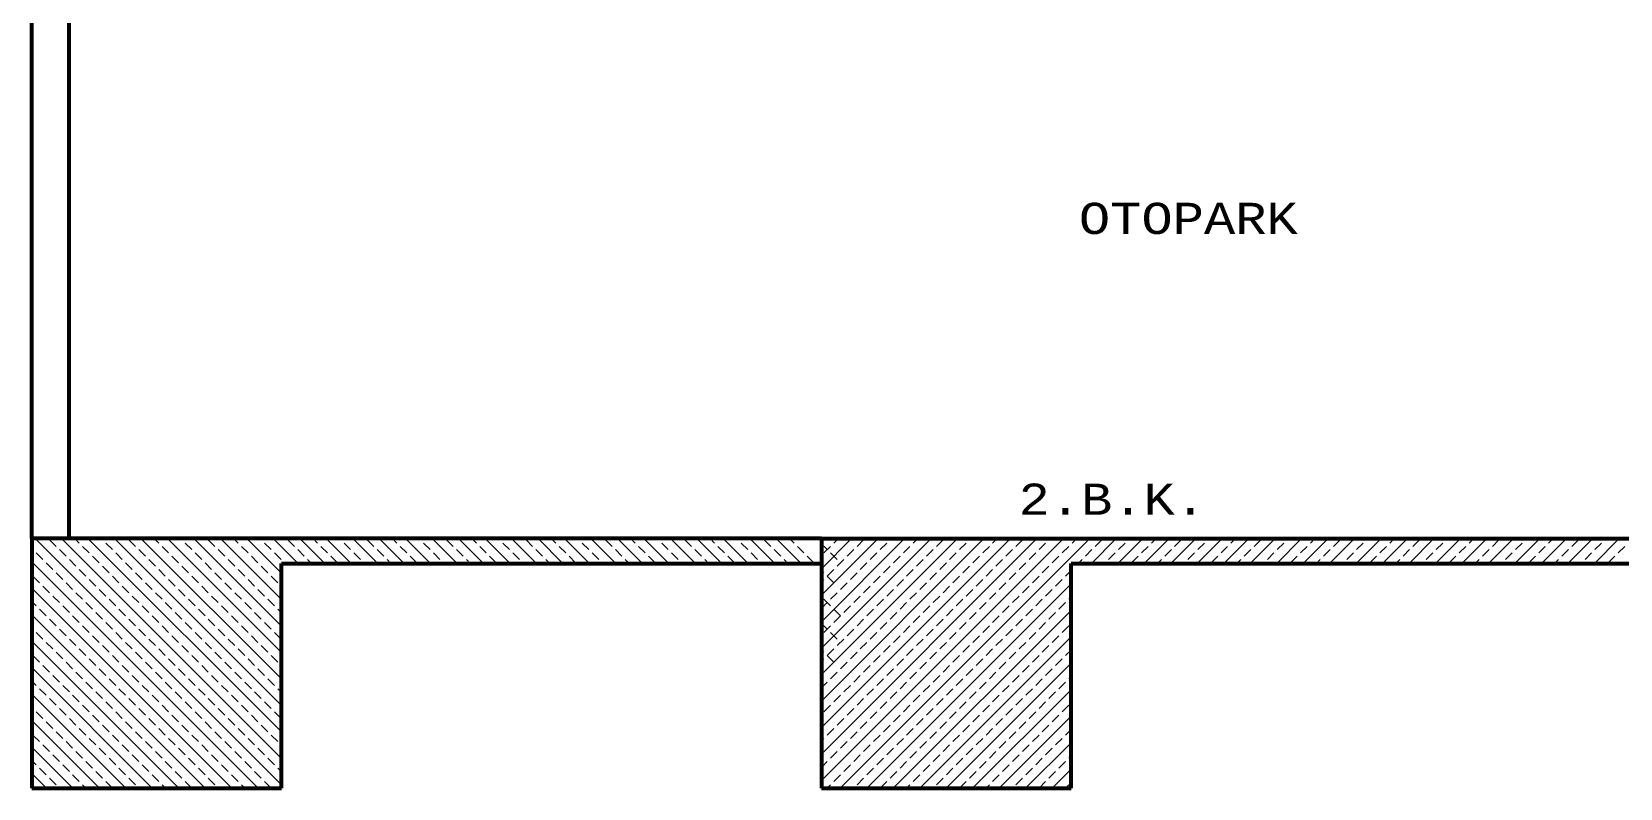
# Model space of a CAD drawing. Header units: millimetres. Extents: x 35860 to 71103, y -11298 to -8385.
# Drawn here: x 56022 to 56658, y -11098 to -10795 of the extents above; entities that cross this region are included whole.
import ezdxf
from ezdxf.enums import TextEntityAlignment as Align

# ---------------------------------------------------------------- set-up
doc = ezdxf.new("R2010")
doc.units = ezdxf.units.MM
doc.header["$MEASUREMENT"] = 0
doc.layers.get('0').update_dxf_attribs({"lineweight": 15})
doc.layers.add('03_Yazı', color=1, linetype='Continuous', lineweight=30)
doc.layers.add('07', color=3, linetype='Continuous', lineweight=70)
doc.styles.add('C', font='')
doc.styles.get('C').set_extended_font_data('Courier New Tur')

msp = doc.modelspace()

# ---------------------------------------------------------------- linework, layer by layer
for p, q in [((56022.43, -11002.88), (56021.96, -11002.41)), ((56121.96, -11097.11), (56023.27, -10998.42)), ((56031.71, -11001.56), (56029.06, -10998.91)), ((56035.69, -11005.54), (56033.04, -11002.88)), ((56121.96, -11086.5), (56033.88, -10998.42)), ((56040.99, -11000.23), (56039.18, -10998.42)), ((56044.97, -11004.21), (56042.32, -11001.56)), ((56121.96, -11075.9), (56044.48, -10998.42)), ((56050.27, -10998.91), (56049.79, -10998.42)), ((56054.25, -11002.88), (56051.6, -11000.23)), ((56121.96, -11065.29), (56055.09, -10998.42)), ((56063.53, -11001.56), (56060.88, -10998.91)), ((56067.51, -11005.54), (56064.86, -11002.88)), ((56121.96, -11054.68), (56065.7, -10998.42)), ((56072.81, -11000.23), (56071, -10998.42)), ((56076.79, -11004.21), (56074.14, -11001.56)), ((56121.96, -11044.08), (56076.3, -10998.42)), ((56082.09, -10998.91), (56081.61, -10998.42)), ((56086.07, -11002.88), (56083.42, -11000.23)), ((56121.96, -11033.47), (56086.91, -10998.42)), ((56095.35, -11001.56), (56092.7, -10998.91)), ((56099.33, -11005.54), (56096.68, -11002.88)), ((56121.96, -11022.86), (56097.52, -10998.42)), ((56104.63, -11000.23), (56102.82, -10998.42)), ((56108.61, -11004.21), (56105.96, -11001.56)), ((56121.96, -11012.26), (56108.12, -10998.42)), ((56113.91, -10998.91), (56113.43, -10998.42)), ((56117.89, -11002.88), (56115.24, -11000.23)), ((56128.73, -11008.42), (56118.73, -10998.42)), ((56127.17, -11001.56), (56124.52, -10998.91)), ((56131.15, -11005.54), (56128.5, -11002.88)), ((56139.34, -11008.42), (56129.34, -10998.42)), ((56136.45, -11000.23), (56134.64, -10998.42)), ((56140.43, -11004.21), (56137.78, -11001.56)), ((56149.94, -11008.42), (56139.94, -10998.42)), ((56145.73, -10998.91), (56145.25, -10998.42)), ((56149.71, -11002.88), (56147.06, -11000.23)), ((56160.55, -11008.42), (56150.55, -10998.42)), ((56158.99, -11001.56), (56156.34, -10998.91)), ((56162.97, -11005.54), (56160.32, -11002.88)), ((56171.16, -11008.42), (56161.16, -10998.42)), ((56168.27, -11000.23), (56166.46, -10998.42)), ((56172.25, -11004.21), (56169.6, -11001.56)), ((56181.76, -11008.42), (56171.76, -10998.42)), ((56177.55, -10998.91), (56177.07, -10998.42)), ((56181.53, -11002.88), (56178.88, -11000.23)), ((56192.37, -11008.42), (56182.37, -10998.42)), ((56190.81, -11001.56), (56188.16, -10998.91)), ((56194.79, -11005.54), (56192.14, -11002.88)), ((56202.98, -11008.42), (56192.98, -10998.42)), ((56200.09, -11000.23), (56198.28, -10998.42)), ((56204.07, -11004.21), (56201.42, -11001.56)), ((56213.58, -11008.42), (56203.58, -10998.42)), ((56209.37, -10998.91), (56208.89, -10998.42)), ((56213.35, -11002.88), (56210.7, -11000.23)), ((56224.19, -11008.42), (56214.19, -10998.42)), ((56222.63, -11001.56), (56219.98, -10998.91)), ((56226.61, -11005.54), (56223.96, -11002.88)), ((56234.8, -11008.42), (56224.8, -10998.42)), ((56231.91, -11000.23), (56230.1, -10998.42)), ((56235.89, -11004.21), (56233.24, -11001.56)), ((56245.4, -11008.42), (56235.4, -10998.42)), ((56241.19, -10998.91), (56240.71, -10998.42)), ((56245.17, -11002.88), (56242.52, -11000.23)), ((56256.01, -11008.42), (56246.01, -10998.42)), ((56254.45, -11001.56), (56251.8, -10998.91)), ((56258.43, -11005.54), (56255.78, -11002.88)), ((56266.62, -11008.42), (56256.62, -10998.42)), ((56263.73, -11000.23), (56261.92, -10998.42)), ((56267.71, -11004.21), (56265.06, -11001.56)), ((56277.22, -11008.42), (56267.22, -10998.42)), ((56273.01, -10998.91), (56272.53, -10998.42)), ((56276.99, -11002.88), (56274.34, -11000.23)), ((56287.83, -11008.42), (56277.83, -10998.42)), ((56286.27, -11001.56), (56283.62, -10998.91)), ((56290.25, -11005.54), (56287.6, -11002.88)), ((56298.44, -11008.42), (56288.44, -10998.42)), ((56295.55, -11000.23), (56293.74, -10998.42)), ((56299.53, -11004.21), (56296.88, -11001.56)), ((56309.04, -11008.42), (56299.04, -10998.42)), ((56304.83, -10998.91), (56304.35, -10998.42)), ((56308.81, -11002.88), (56306.16, -11000.23)), ((56319.65, -11008.42), (56309.65, -10998.42)), ((56318.09, -11001.56), (56315.44, -10998.91)), ((56322.07, -11005.54), (56319.42, -11002.88)), ((56330.26, -11008.42), (56320.26, -10998.42)), ((56327.37, -11000.23), (56325.56, -10998.42)), ((56331.35, -11004.21), (56328.7, -11001.56)), ((56336.65, -10998.91), (56336.17, -10998.42)), ((56340.63, -11002.88), (56337.98, -11000.23)), ((56338.34, -10999.91), (56339.82, -10998.42)), ((56338.34, -11010.51), (56350.43, -10998.42)), ((56338.34, -11021.12), (56361.03, -10998.42)), ((56338.34, -11031.73), (56371.64, -10998.42)), ((56338.34, -11042.33), (56382.25, -10998.42)), ((56338.34, -11052.94), (56392.85, -10998.42)), ((56338.34, -11063.55), (56403.46, -10998.42)), ((56338.34, -11074.15), (56414.07, -10998.42)), ((56338.34, -11084.76), (56424.67, -10998.42)), ((56338.34, -11095.37), (56435.28, -10998.42)), ((56339.34, -11004.21), (56341.99, -11001.56)), ((56343.31, -11000.23), (56345.12, -10998.42)), ((56345.89, -11098.42), (56445.89, -10998.42)), ((56348.62, -11005.54), (56351.27, -11002.88)), ((56352.6, -11001.56), (56355.25, -10998.91)), ((56361.88, -11002.88), (56364.53, -11000.23)), ((56365.85, -10998.91), (56366.34, -10998.42)), ((56371.16, -11004.21), (56373.81, -11001.56)), ((56375.13, -11000.23), (56376.94, -10998.42)), ((56380.44, -11005.54), (56383.09, -11002.88)), ((56384.41, -11001.56), (56387.07, -10998.91)), ((56393.7, -11002.88), (56396.35, -11000.23)), ((56397.67, -10998.91), (56398.16, -10998.42)), ((56402.98, -11004.21), (56405.63, -11001.56)), ((56406.95, -11000.23), (56408.76, -10998.42)), ((56412.26, -11005.54), (56414.91, -11002.88)), ((56416.23, -11001.56), (56418.89, -10998.91)), ((56425.52, -11002.88), (56428.17, -11000.23)), ((56429.49, -10998.91), (56429.98, -10998.42)), ((56434.8, -11004.21), (56437.45, -11001.56)), ((56438.77, -11000.23), (56440.58, -10998.42)), ((56444.08, -11005.54), (56446.73, -11002.88)), ((56446.49, -11008.42), (56456.49, -10998.42)), ((56448.05, -11001.56), (56450.71, -10998.91)), ((56457.1, -11008.42), (56467.1, -10998.42)), ((56457.34, -11002.88), (56459.99, -11000.23)), ((56461.31, -10998.91), (56461.8, -10998.42)), ((56466.62, -11004.21), (56469.27, -11001.56)), ((56467.71, -11008.42), (56477.71, -10998.42)), ((56470.59, -11000.23), (56472.4, -10998.42)), ((56475.9, -11005.54), (56478.55, -11002.88)), ((56478.31, -11008.42), (56488.31, -10998.42)), ((56479.87, -11001.56), (56482.53, -10998.91)), ((56488.92, -11008.42), (56498.92, -10998.42)), ((56489.16, -11002.88), (56491.81, -11000.23)), ((56493.13, -10998.91), (56493.62, -10998.42)), ((56498.44, -11004.21), (56501.09, -11001.56)), ((56499.53, -11008.42), (56509.53, -10998.42)), ((56502.41, -11000.23), (56504.22, -10998.42)), ((56507.72, -11005.54), (56510.37, -11002.88)), ((56510.13, -11008.42), (56520.13, -10998.42)), ((56511.69, -11001.56), (56514.35, -10998.91)), ((56520.74, -11008.42), (56530.74, -10998.42)), ((56520.97, -11002.88), (56523.63, -11000.23)), ((56524.95, -10998.91), (56525.44, -10998.42)), ((56530.26, -11004.21), (56532.91, -11001.56)), ((56531.35, -11008.42), (56541.35, -10998.42)), ((56534.23, -11000.23), (56536.04, -10998.42)), ((56539.54, -11005.54), (56542.19, -11002.88)), ((56541.95, -11008.42), (56551.95, -10998.42)), ((56543.51, -11001.56), (56546.17, -10998.91)), ((56552.56, -11008.42), (56562.56, -10998.42)), ((56552.79, -11002.88), (56555.45, -11000.23)), ((56556.77, -10998.91), (56557.26, -10998.42)), ((56562.08, -11004.21), (56564.73, -11001.56)), ((56563.17, -11008.42), (56573.17, -10998.42)), ((56566.05, -11000.23), (56567.86, -10998.42)), ((56571.36, -11005.54), (56574.01, -11002.88)), ((56573.77, -11008.42), (56583.77, -10998.42)), ((56575.33, -11001.56), (56577.99, -10998.91)), ((56584.38, -11008.42), (56594.38, -10998.42)), ((56584.61, -11002.88), (56587.27, -11000.23)), ((56588.59, -10998.91), (56589.08, -10998.42)), ((56593.9, -11004.21), (56596.55, -11001.56)), ((56594.99, -11008.42), (56604.99, -10998.42)), ((56597.87, -11000.23), (56599.68, -10998.42)), ((56603.18, -11005.54), (56605.83, -11002.88)), ((56605.59, -11008.42), (56615.59, -10998.42)), ((56607.15, -11001.56), (56609.81, -10998.91)), ((56616.2, -11008.42), (56626.2, -10998.42)), ((56616.43, -11002.88), (56619.09, -11000.23)), ((56620.41, -10998.91), (56620.9, -10998.42)), ((56625.72, -11004.21), (56628.37, -11001.56)), ((56626.81, -11008.42), (56636.81, -10998.42)), ((56629.69, -11000.23), (56631.5, -10998.42)), ((56635, -11005.54), (56637.65, -11002.88)), ((56637.41, -11008.42), (56647.41, -10998.42)), ((56638.97, -11001.56), (56641.63, -10998.91)), ((56648.02, -11008.42), (56658.02, -10998.42)), ((56648.25, -11002.88), (56650.91, -11000.23)), ((56652.23, -10998.91), (56652.72, -10998.42)), ((56657.53, -11004.21), (56660.19, -11001.56)), ((56112.67, -11098.42), (56021.96, -11007.72)), ((56026.41, -11006.86), (56023.76, -11004.21)), ((56030.39, -11010.84), (56027.73, -11008.19)), ((56039.67, -11009.51), (56037.01, -11006.86)), ((56048.95, -11008.19), (56046.3, -11005.54)), ((56052.92, -11012.17), (56050.27, -11009.51)), ((56058.23, -11006.86), (56055.58, -11004.21)), ((56062.21, -11010.84), (56059.55, -11008.19)), ((56071.49, -11009.51), (56068.83, -11006.86)), ((56080.77, -11008.19), (56078.12, -11005.54)), ((56084.74, -11012.17), (56082.09, -11009.51)), ((56090.05, -11006.86), (56087.4, -11004.21)), ((56094.02, -11010.84), (56091.37, -11008.19)), ((56103.31, -11009.51), (56100.65, -11006.86)), ((56112.59, -11008.19), (56109.93, -11005.54)), ((56116.56, -11012.17), (56113.91, -11009.51)), ((56121.87, -11006.86), (56119.22, -11004.21)), ((56123.43, -11008.42), (56123.19, -11008.19)), ((56134.03, -11008.42), (56132.47, -11006.86)), ((56144.41, -11008.19), (56141.75, -11005.54)), ((56153.69, -11006.86), (56151.04, -11004.21)), ((56155.25, -11008.42), (56155.01, -11008.19)), ((56165.85, -11008.42), (56164.29, -11006.86)), ((56176.23, -11008.19), (56173.57, -11005.54)), ((56185.51, -11006.86), (56182.86, -11004.21)), ((56187.07, -11008.42), (56186.83, -11008.19)), ((56197.67, -11008.42), (56196.11, -11006.86)), ((56208.05, -11008.19), (56205.39, -11005.54)), ((56217.33, -11006.86), (56214.68, -11004.21)), ((56218.89, -11008.42), (56218.65, -11008.19)), ((56229.49, -11008.42), (56227.93, -11006.86)), ((56239.87, -11008.19), (56237.21, -11005.54)), ((56249.15, -11006.86), (56246.49, -11004.21)), ((56250.71, -11008.42), (56250.47, -11008.19)), ((56261.31, -11008.42), (56259.75, -11006.86)), ((56271.69, -11008.19), (56269.03, -11005.54)), ((56280.97, -11006.86), (56278.31, -11004.21)), ((56282.53, -11008.42), (56282.29, -11008.19)), ((56293.13, -11008.42), (56291.57, -11006.86)), ((56303.51, -11008.19), (56300.85, -11005.54)), ((56312.79, -11006.86), (56310.13, -11004.21)), ((56314.35, -11008.42), (56314.11, -11008.19)), ((56324.95, -11008.42), (56323.39, -11006.86)), ((56335.33, -11008.19), (56332.67, -11005.54)), ((56344.61, -11006.86), (56341.95, -11004.21)), ((56344.64, -11009.51), (56347.29, -11006.86)), ((56353.92, -11010.84), (56356.57, -11008.19)), ((56357.9, -11006.86), (56360.55, -11004.21)), ((56363.2, -11012.17), (56365.85, -11009.51)), ((56367.18, -11008.19), (56369.83, -11005.54)), ((56376.46, -11009.51), (56379.11, -11006.86)), ((56385.74, -11010.84), (56388.39, -11008.19)), ((56389.72, -11006.86), (56392.37, -11004.21)), ((56395.02, -11012.17), (56397.67, -11009.51)), ((56399, -11008.19), (56401.65, -11005.54)), ((56408.28, -11009.51), (56410.93, -11006.86)), ((56417.56, -11010.84), (56420.21, -11008.19)), ((56421.54, -11006.86), (56424.19, -11004.21)), ((56426.84, -11012.17), (56429.49, -11009.51)), ((56430.82, -11008.19), (56433.47, -11005.54)), ((56441.19, -11008.42), (56442.75, -11006.86)), ((56451.8, -11008.42), (56452.03, -11008.19)), ((56453.36, -11006.86), (56456.01, -11004.21)), ((56462.64, -11008.19), (56465.29, -11005.54)), ((56473.01, -11008.42), (56474.57, -11006.86)), ((56483.62, -11008.42), (56483.85, -11008.19)), ((56485.18, -11006.86), (56487.83, -11004.21)), ((56494.46, -11008.19), (56497.11, -11005.54)), ((56504.83, -11008.42), (56506.39, -11006.86)), ((56515.44, -11008.42), (56515.67, -11008.19)), ((56517, -11006.86), (56519.65, -11004.21)), ((56526.28, -11008.19), (56528.93, -11005.54)), ((56536.65, -11008.42), (56538.21, -11006.86)), ((56547.26, -11008.42), (56547.49, -11008.19)), ((56548.82, -11006.86), (56551.47, -11004.21)), ((56558.1, -11008.19), (56560.75, -11005.54)), ((56568.47, -11008.42), (56570.03, -11006.86)), ((56579.08, -11008.42), (56579.31, -11008.19)), ((56580.64, -11006.86), (56583.29, -11004.21)), ((56589.92, -11008.19), (56592.57, -11005.54)), ((56600.29, -11008.42), (56601.85, -11006.86)), ((56610.9, -11008.42), (56611.13, -11008.19)), ((56612.46, -11006.86), (56615.11, -11004.21)), ((56621.74, -11008.19), (56624.39, -11005.54)), ((56632.11, -11008.42), (56633.67, -11006.86)), ((56642.72, -11008.42), (56642.95, -11008.19)), ((56644.28, -11006.86), (56646.93, -11004.21)), ((56653.56, -11008.19), (56656.21, -11005.54)), ((56025.08, -11016.14), (56022.43, -11013.49)), ((56034.36, -11014.82), (56031.71, -11012.17)), ((56038.34, -11018.79), (56035.69, -11016.14)), ((56043.64, -11013.49), (56040.99, -11010.84)), ((56047.62, -11017.47), (56044.97, -11014.82)), ((56056.9, -11016.14), (56054.25, -11013.49)), ((56066.18, -11014.82), (56063.53, -11012.17)), ((56070.16, -11018.79), (56067.51, -11016.14)), ((56075.46, -11013.49), (56072.81, -11010.84)), ((56079.44, -11017.47), (56076.79, -11014.82)), ((56088.72, -11016.14), (56086.07, -11013.49)), ((56098, -11014.82), (56095.35, -11012.17)), ((56101.98, -11018.79), (56099.33, -11016.14)), ((56107.28, -11013.49), (56104.63, -11010.84)), ((56111.26, -11017.47), (56108.61, -11014.82)), ((56120.54, -11016.14), (56117.89, -11013.49)), ((56339.3, -11012.17), (56338.34, -11011.2)), ((56338.34, -11015.82), (56339.34, -11014.82)), ((56343.28, -11016.14), (56340.63, -11013.49)), ((56340.66, -11013.49), (56343.31, -11010.84)), ((56345.97, -11018.79), (56348.62, -11016.14)), ((56349.94, -11014.82), (56352.6, -11012.17)), ((56356.49, -11098.42), (56438.34, -11016.58)), ((56359.22, -11016.14), (56361.88, -11013.49)), ((56368.51, -11017.47), (56371.16, -11014.82)), ((56372.48, -11013.49), (56375.13, -11010.84)), ((56377.79, -11018.79), (56380.44, -11016.14)), ((56381.76, -11014.82), (56384.41, -11012.17)), ((56391.04, -11016.14), (56393.7, -11013.49)), ((56400.32, -11017.47), (56402.98, -11014.82)), ((56404.3, -11013.49), (56406.95, -11010.84)), ((56409.61, -11018.79), (56412.26, -11016.14)), ((56413.58, -11014.82), (56416.23, -11012.17)), ((56422.86, -11016.14), (56425.52, -11013.49)), ((56432.14, -11017.47), (56434.8, -11014.82)), ((56436.12, -11013.49), (56438.34, -11011.28)), ((56102.06, -11098.42), (56021.96, -11018.32)), ((56029.06, -11020.12), (56026.41, -11017.47)), ((56033.04, -11024.1), (56030.39, -11021.45)), ((56042.32, -11022.77), (56039.67, -11020.12)), ((56051.6, -11021.45), (56048.95, -11018.79)), ((56055.58, -11025.42), (56052.92, -11022.77)), ((56060.88, -11020.12), (56058.23, -11017.47)), ((56064.86, -11024.1), (56062.21, -11021.45)), ((56074.14, -11022.77), (56071.49, -11020.12)), ((56083.42, -11021.45), (56080.77, -11018.79)), ((56087.4, -11025.42), (56084.74, -11022.77)), ((56092.7, -11020.12), (56090.05, -11017.47)), ((56096.68, -11024.1), (56094.02, -11021.45)), ((56105.96, -11022.77), (56103.31, -11020.12)), ((56115.24, -11021.45), (56112.59, -11018.79)), ((56119.22, -11025.42), (56116.56, -11022.77)), ((56121.96, -11017.56), (56121.87, -11017.47)), ((56341.95, -11025.42), (56339.3, -11022.77)), ((56341.99, -11022.77), (56344.64, -11020.12)), ((56351.27, -11024.1), (56353.92, -11021.45)), ((56355.25, -11020.12), (56357.9, -11017.47)), ((56360.55, -11025.42), (56363.2, -11022.77)), ((56364.53, -11021.45), (56367.18, -11018.79)), ((56373.81, -11022.77), (56376.46, -11020.12)), ((56383.09, -11024.1), (56385.74, -11021.45)), ((56387.07, -11020.12), (56389.72, -11017.47)), ((56392.37, -11025.42), (56395.02, -11022.77)), ((56396.35, -11021.45), (56399, -11018.79)), ((56405.63, -11022.77), (56408.28, -11020.12)), ((56414.91, -11024.1), (56417.56, -11021.45)), ((56418.89, -11020.12), (56421.54, -11017.47)), ((56424.19, -11025.42), (56426.84, -11022.77)), ((56428.17, -11021.45), (56430.82, -11018.79)), ((56437.45, -11022.77), (56438.34, -11021.88)), ((56023.76, -11025.42), (56021.96, -11023.63)), ((56091.45, -11098.42), (56021.96, -11028.93)), ((56027.73, -11029.4), (56025.08, -11026.75)), ((56037.01, -11028.08), (56034.36, -11025.42)), ((56046.3, -11026.75), (56043.64, -11024.1)), ((56050.27, -11030.73), (56047.62, -11028.08)), ((56059.55, -11029.4), (56056.9, -11026.75)), ((56068.83, -11028.08), (56066.18, -11025.42)), ((56078.12, -11026.75), (56075.46, -11024.1)), ((56082.09, -11030.73), (56079.44, -11028.08)), ((56091.37, -11029.4), (56088.72, -11026.75)), ((56100.65, -11028.08), (56098, -11025.42)), ((56109.93, -11026.75), (56107.28, -11024.1)), ((56113.91, -11030.73), (56111.26, -11028.08)), ((56121.96, -11028.17), (56120.54, -11026.75)), ((56338.34, -11026.42), (56340.66, -11024.1)), ((56345.93, -11029.4), (56343.28, -11026.75)), ((56347.29, -11028.08), (56349.94, -11025.42)), ((56356.57, -11029.4), (56359.22, -11026.75)), ((56365.85, -11030.73), (56368.51, -11028.08)), ((56367.1, -11098.42), (56438.34, -11027.19)), ((56369.83, -11026.75), (56372.48, -11024.1)), ((56379.11, -11028.08), (56381.76, -11025.42)), ((56388.39, -11029.4), (56391.04, -11026.75)), ((56397.67, -11030.73), (56400.32, -11028.08)), ((56401.65, -11026.75), (56404.3, -11024.1)), ((56410.93, -11028.08), (56413.58, -11025.42)), ((56420.21, -11029.4), (56422.86, -11026.75)), ((56429.49, -11030.73), (56432.14, -11028.08)), ((56433.47, -11026.75), (56436.12, -11024.1)), ((56022.43, -11034.7), (56021.96, -11034.23)), ((56031.71, -11033.38), (56029.06, -11030.73)), ((56035.69, -11037.36), (56033.04, -11034.7)), ((56040.99, -11032.05), (56038.34, -11029.4)), ((56044.97, -11036.03), (56042.32, -11033.38)), ((56054.25, -11034.7), (56051.6, -11032.05)), ((56063.53, -11033.38), (56060.88, -11030.73)), ((56067.51, -11037.36), (56064.86, -11034.7)), ((56072.81, -11032.05), (56070.16, -11029.4)), ((56076.79, -11036.03), (56074.14, -11033.38)), ((56086.07, -11034.7), (56083.42, -11032.05)), ((56095.35, -11033.38), (56092.7, -11030.73)), ((56099.33, -11037.36), (56096.68, -11034.7)), ((56104.63, -11032.05), (56101.98, -11029.4)), ((56108.61, -11036.03), (56105.96, -11033.38)), ((56117.89, -11034.7), (56115.24, -11032.05)), ((56340.63, -11034.7), (56338.34, -11032.41)), ((56339.34, -11036.03), (56341.99, -11033.38)), ((56343.31, -11032.05), (56345.97, -11029.4)), ((56348.62, -11037.36), (56351.27, -11034.7)), ((56352.6, -11033.38), (56355.25, -11030.73)), ((56361.88, -11034.7), (56364.53, -11032.05)), ((56371.16, -11036.03), (56373.81, -11033.38)), ((56375.13, -11032.05), (56377.79, -11029.4)), ((56380.44, -11037.36), (56383.09, -11034.7)), ((56384.41, -11033.38), (56387.07, -11030.73)), ((56393.7, -11034.7), (56396.35, -11032.05)), ((56402.98, -11036.03), (56405.63, -11033.38)), ((56406.95, -11032.05), (56409.61, -11029.4)), ((56412.26, -11037.36), (56414.91, -11034.7)), ((56416.23, -11033.38), (56418.89, -11030.73)), ((56425.52, -11034.7), (56428.17, -11032.05)), ((56434.8, -11036.03), (56437.45, -11033.38)), ((56080.85, -11098.42), (56021.96, -11039.54)), ((56026.41, -11038.68), (56023.76, -11036.03)), ((56030.39, -11042.66), (56027.73, -11040.01)), ((56039.67, -11041.33), (56037.01, -11038.68)), ((56048.95, -11040.01), (56046.3, -11037.36)), ((56052.92, -11043.98), (56050.27, -11041.33)), ((56058.23, -11038.68), (56055.58, -11036.03)), ((56062.21, -11042.66), (56059.55, -11040.01)), ((56071.49, -11041.33), (56068.83, -11038.68)), ((56080.77, -11040.01), (56078.12, -11037.36)), ((56084.74, -11043.98), (56082.09, -11041.33)), ((56090.05, -11038.68), (56087.4, -11036.03)), ((56094.02, -11042.66), (56091.37, -11040.01)), ((56103.31, -11041.33), (56100.65, -11038.68)), ((56112.59, -11040.01), (56109.93, -11037.36)), ((56116.56, -11043.98), (56113.91, -11041.33)), ((56121.87, -11038.68), (56119.22, -11036.03)), ((56344.61, -11038.68), (56341.95, -11036.03)), ((56344.64, -11041.33), (56347.29, -11038.68)), ((56353.92, -11042.66), (56356.57, -11040.01)), ((56357.9, -11038.68), (56360.55, -11036.03)), ((56363.2, -11043.98), (56365.85, -11041.33)), ((56367.18, -11040.01), (56369.83, -11037.36)), ((56376.46, -11041.33), (56379.11, -11038.68)), ((56377.71, -11098.42), (56438.34, -11037.79)), ((56385.74, -11042.66), (56388.39, -11040.01)), ((56389.72, -11038.68), (56392.37, -11036.03)), ((56395.02, -11043.98), (56397.67, -11041.33)), ((56399, -11040.01), (56401.65, -11037.36)), ((56408.28, -11041.33), (56410.93, -11038.68)), ((56417.56, -11042.66), (56420.21, -11040.01)), ((56421.54, -11038.68), (56424.19, -11036.03)), ((56426.84, -11043.98), (56429.49, -11041.33)), ((56430.82, -11040.01), (56433.47, -11037.36)), ((56025.08, -11047.96), (56022.43, -11045.31)), ((56034.36, -11046.64), (56031.71, -11043.98)), ((56038.34, -11050.61), (56035.69, -11047.96)), ((56043.64, -11045.31), (56040.99, -11042.66)), ((56047.62, -11049.29), (56044.97, -11046.64)), ((56056.9, -11047.96), (56054.25, -11045.31)), ((56066.18, -11046.64), (56063.53, -11043.98)), ((56070.16, -11050.61), (56067.51, -11047.96)), ((56075.46, -11045.31), (56072.81, -11042.66)), ((56079.44, -11049.29), (56076.79, -11046.64)), ((56088.72, -11047.96), (56086.07, -11045.31)), ((56098, -11046.64), (56095.35, -11043.98)), ((56101.98, -11050.61), (56099.33, -11047.96)), ((56107.28, -11045.31), (56104.63, -11042.66)), ((56111.26, -11049.29), (56108.61, -11046.64)), ((56120.54, -11047.96), (56117.89, -11045.31)), ((56339.3, -11043.98), (56338.34, -11043.02)), ((56338.34, -11047.64), (56339.34, -11046.64)), ((56343.28, -11047.96), (56340.63, -11045.31)), ((56340.66, -11045.31), (56343.31, -11042.66)), ((56345.97, -11050.61), (56348.62, -11047.96)), ((56349.94, -11046.64), (56352.6, -11043.98)), ((56359.22, -11047.96), (56361.88, -11045.31)), ((56368.51, -11049.29), (56371.16, -11046.64)), ((56372.48, -11045.31), (56375.13, -11042.66)), ((56377.79, -11050.61), (56380.44, -11047.96)), ((56381.76, -11046.64), (56384.41, -11043.98)), ((56388.31, -11098.42), (56438.34, -11048.4)), ((56391.04, -11047.96), (56393.7, -11045.31)), ((56400.32, -11049.29), (56402.98, -11046.64)), ((56404.3, -11045.31), (56406.95, -11042.66)), ((56409.61, -11050.61), (56412.26, -11047.96)), ((56413.58, -11046.64), (56416.23, -11043.98)), ((56422.86, -11047.96), (56425.52, -11045.31)), ((56432.14, -11049.29), (56434.8, -11046.64)), ((56436.12, -11045.31), (56438.34, -11043.09)), ((56070.24, -11098.42), (56021.96, -11050.14)), ((56029.06, -11051.94), (56026.41, -11049.29)), ((56033.04, -11055.92), (56030.39, -11053.27)), ((56042.32, -11054.59), (56039.67, -11051.94)), ((56051.6, -11053.27), (56048.95, -11050.61)), ((56055.58, -11057.24), (56052.92, -11054.59)), ((56060.88, -11051.94), (56058.23, -11049.29)), ((56064.86, -11055.92), (56062.21, -11053.27)), ((56074.14, -11054.59), (56071.49, -11051.94)), ((56083.42, -11053.27), (56080.77, -11050.61)), ((56087.4, -11057.24), (56084.74, -11054.59)), ((56092.7, -11051.94), (56090.05, -11049.29)), ((56096.68, -11055.92), (56094.02, -11053.27)), ((56105.96, -11054.59), (56103.31, -11051.94)), ((56115.24, -11053.27), (56112.59, -11050.61)), ((56119.22, -11057.24), (56116.56, -11054.59)), ((56121.96, -11049.38), (56121.87, -11049.29)), ((56341.99, -11054.59), (56344.64, -11051.94)), ((56351.27, -11055.92), (56353.92, -11053.27)), ((56355.25, -11051.94), (56357.9, -11049.29)), ((56360.55, -11057.24), (56363.2, -11054.59)), ((56364.53, -11053.27), (56367.18, -11050.61)), ((56373.81, -11054.59), (56376.46, -11051.94)), ((56383.09, -11055.92), (56385.74, -11053.27)), ((56387.07, -11051.94), (56389.72, -11049.29)), ((56392.37, -11057.24), (56395.02, -11054.59)), ((56396.35, -11053.27), (56399, -11050.61)), ((56405.63, -11054.59), (56408.28, -11051.94)), ((56414.91, -11055.92), (56417.56, -11053.27)), ((56418.89, -11051.94), (56421.54, -11049.29)), ((56424.19, -11057.24), (56426.84, -11054.59)), ((56428.17, -11053.27), (56430.82, -11050.61)), ((56437.45, -11054.59), (56438.34, -11053.7)), ((56023.76, -11057.24), (56021.96, -11055.45)), ((56059.63, -11098.42), (56021.96, -11060.75)), ((56027.73, -11061.22), (56025.08, -11058.57)), ((56037.01, -11059.89), (56034.36, -11057.24)), ((56046.3, -11058.57), (56043.64, -11055.92)), ((56050.27, -11062.55), (56047.62, -11059.89)), ((56059.55, -11061.22), (56056.9, -11058.57)), ((56068.83, -11059.89), (56066.18, -11057.24)), ((56078.12, -11058.57), (56075.46, -11055.92)), ((56082.09, -11062.55), (56079.44, -11059.89)), ((56091.37, -11061.22), (56088.72, -11058.57)), ((56100.65, -11059.89), (56098, -11057.24)), ((56109.93, -11058.57), (56107.28, -11055.92)), ((56113.91, -11062.55), (56111.26, -11059.89)), ((56121.96, -11059.99), (56120.54, -11058.57)), ((56338.34, -11058.24), (56340.66, -11055.92)), ((56347.29, -11059.89), (56349.94, -11057.24)), ((56356.57, -11061.22), (56359.22, -11058.57)), ((56365.85, -11062.55), (56368.51, -11059.89)), ((56369.83, -11058.57), (56372.48, -11055.92)), ((56379.11, -11059.89), (56381.76, -11057.24)), ((56388.39, -11061.22), (56391.04, -11058.57)), ((56397.67, -11062.55), (56400.32, -11059.89)), ((56398.92, -11098.42), (56438.34, -11059)), ((56401.65, -11058.57), (56404.3, -11055.92)), ((56410.93, -11059.89), (56413.58, -11057.24)), ((56420.21, -11061.22), (56422.86, -11058.57)), ((56429.49, -11062.55), (56432.14, -11059.89)), ((56433.47, -11058.57), (56436.12, -11055.92)), ((56022.43, -11066.52), (56021.96, -11066.05)), ((56031.71, -11065.2), (56029.06, -11062.55)), ((56035.69, -11069.18), (56033.04, -11066.52)), ((56040.99, -11063.87), (56038.34, -11061.22)), ((56044.97, -11067.85), (56042.32, -11065.2)), ((56054.25, -11066.52), (56051.6, -11063.87)), ((56063.53, -11065.2), (56060.88, -11062.55)), ((56067.51, -11069.18), (56064.86, -11066.52)), ((56072.81, -11063.87), (56070.16, -11061.22)), ((56076.79, -11067.85), (56074.14, -11065.2)), ((56086.07, -11066.52), (56083.42, -11063.87)), ((56095.35, -11065.2), (56092.7, -11062.55)), ((56099.33, -11069.18), (56096.68, -11066.52)), ((56104.63, -11063.87), (56101.98, -11061.22)), ((56108.61, -11067.85), (56105.96, -11065.2)), ((56117.89, -11066.52), (56115.24, -11063.87)), ((56339.34, -11067.85), (56341.99, -11065.2)), ((56343.31, -11063.87), (56345.97, -11061.22)), ((56348.62, -11069.18), (56351.27, -11066.52)), ((56352.6, -11065.2), (56355.25, -11062.55)), ((56361.88, -11066.52), (56364.53, -11063.87)), ((56371.16, -11067.85), (56373.81, -11065.2)), ((56375.13, -11063.87), (56377.79, -11061.22)), ((56380.44, -11069.18), (56383.09, -11066.52)), ((56384.41, -11065.2), (56387.07, -11062.55)), ((56393.7, -11066.52), (56396.35, -11063.87)), ((56402.98, -11067.85), (56405.63, -11065.2)), ((56406.95, -11063.87), (56409.61, -11061.22)), ((56412.26, -11069.18), (56414.91, -11066.52)), ((56416.23, -11065.2), (56418.89, -11062.55)), ((56425.52, -11066.52), (56428.17, -11063.87)), ((56434.8, -11067.85), (56437.45, -11065.2)), ((56049.03, -11098.42), (56021.96, -11071.36)), ((56026.41, -11070.5), (56023.76, -11067.85)), ((56030.39, -11074.48), (56027.73, -11071.83)), ((56039.67, -11073.15), (56037.01, -11070.5)), ((56048.95, -11071.83), (56046.3, -11069.18)), ((56052.92, -11075.8), (56050.27, -11073.15)), ((56058.23, -11070.5), (56055.58, -11067.85)), ((56062.21, -11074.48), (56059.55, -11071.83)), ((56071.49, -11073.15), (56068.83, -11070.5)), ((56080.77, -11071.83), (56078.12, -11069.18)), ((56084.74, -11075.8), (56082.09, -11073.15)), ((56090.05, -11070.5), (56087.4, -11067.85)), ((56094.02, -11074.48), (56091.37, -11071.83)), ((56103.31, -11073.15), (56100.65, -11070.5)), ((56112.59, -11071.83), (56109.93, -11069.18)), ((56116.56, -11075.8), (56113.91, -11073.15)), ((56121.87, -11070.5), (56119.22, -11067.85)), ((56344.64, -11073.15), (56347.29, -11070.5)), ((56353.92, -11074.48), (56356.57, -11071.83)), ((56357.9, -11070.5), (56360.55, -11067.85)), ((56363.2, -11075.8), (56365.85, -11073.15)), ((56367.18, -11071.83), (56369.83, -11069.18)), ((56376.46, -11073.15), (56379.11, -11070.5)), ((56385.74, -11074.48), (56388.39, -11071.83)), ((56389.72, -11070.5), (56392.37, -11067.85)), ((56395.02, -11075.8), (56397.67, -11073.15)), ((56399, -11071.83), (56401.65, -11069.18)), ((56408.28, -11073.15), (56410.93, -11070.5)), ((56409.53, -11098.42), (56438.34, -11069.61)), ((56417.56, -11074.48), (56420.21, -11071.83)), ((56421.54, -11070.5), (56424.19, -11067.85)), ((56426.84, -11075.8), (56429.49, -11073.15)), ((56430.82, -11071.83), (56433.47, -11069.18)), ((56025.08, -11079.78), (56022.43, -11077.13)), ((56034.36, -11078.46), (56031.71, -11075.8)), ((56038.34, -11082.43), (56035.69, -11079.78)), ((56043.64, -11077.13), (56040.99, -11074.48)), ((56047.62, -11081.11), (56044.97, -11078.46)), ((56056.9, -11079.78), (56054.25, -11077.13)), ((56066.18, -11078.46), (56063.53, -11075.8)), ((56070.16, -11082.43), (56067.51, -11079.78)), ((56075.46, -11077.13), (56072.81, -11074.48)), ((56079.44, -11081.11), (56076.79, -11078.46)), ((56088.72, -11079.78), (56086.07, -11077.13)), ((56098, -11078.46), (56095.35, -11075.8)), ((56101.98, -11082.43), (56099.33, -11079.78)), ((56107.28, -11077.13), (56104.63, -11074.48)), ((56111.26, -11081.11), (56108.61, -11078.46)), ((56120.54, -11079.78), (56117.89, -11077.13)), ((56338.34, -11079.46), (56339.34, -11078.46)), ((56340.66, -11077.13), (56343.31, -11074.48)), ((56345.97, -11082.43), (56348.62, -11079.78)), ((56349.94, -11078.46), (56352.6, -11075.8)), ((56359.22, -11079.78), (56361.88, -11077.13)), ((56368.51, -11081.11), (56371.16, -11078.46)), ((56372.48, -11077.13), (56375.13, -11074.48)), ((56377.79, -11082.43), (56380.44, -11079.78)), ((56381.76, -11078.46), (56384.41, -11075.8)), ((56391.04, -11079.78), (56393.7, -11077.13)), ((56400.32, -11081.11), (56402.98, -11078.46)), ((56404.3, -11077.13), (56406.95, -11074.48)), ((56409.61, -11082.43), (56412.26, -11079.78)), ((56413.58, -11078.46), (56416.23, -11075.8)), ((56420.13, -11098.42), (56438.34, -11080.22)), ((56422.86, -11079.78), (56425.52, -11077.13)), ((56432.14, -11081.11), (56434.8, -11078.46)), ((56436.12, -11077.13), (56438.34, -11074.91)), ((56038.42, -11098.42), (56021.96, -11081.96)), ((56029.06, -11083.76), (56026.41, -11081.11)), ((56033.04, -11087.74), (56030.39, -11085.09)), ((56042.32, -11086.41), (56039.67, -11083.76)), ((56051.6, -11085.09), (56048.95, -11082.43)), ((56055.58, -11089.06), (56052.92, -11086.41)), ((56060.88, -11083.76), (56058.23, -11081.11)), ((56064.86, -11087.74), (56062.21, -11085.09)), ((56074.14, -11086.41), (56071.49, -11083.76)), ((56083.42, -11085.09), (56080.77, -11082.43)), ((56087.4, -11089.06), (56084.74, -11086.41)), ((56092.7, -11083.76), (56090.05, -11081.11)), ((56096.68, -11087.74), (56094.02, -11085.09)), ((56105.96, -11086.41), (56103.31, -11083.76)), ((56115.24, -11085.09), (56112.59, -11082.43)), ((56119.22, -11089.06), (56116.56, -11086.41)), ((56121.96, -11081.2), (56121.87, -11081.11)), ((56341.99, -11086.41), (56344.64, -11083.76)), ((56351.27, -11087.74), (56353.92, -11085.09)), ((56355.25, -11083.76), (56357.9, -11081.11)), ((56360.55, -11089.06), (56363.2, -11086.41)), ((56364.53, -11085.09), (56367.18, -11082.43)), ((56373.81, -11086.41), (56376.46, -11083.76)), ((56383.09, -11087.74), (56385.74, -11085.09)), ((56387.07, -11083.76), (56389.72, -11081.11)), ((56392.37, -11089.06), (56395.02, -11086.41)), ((56396.35, -11085.09), (56399, -11082.43)), ((56405.63, -11086.41), (56408.28, -11083.76)), ((56414.91, -11087.74), (56417.56, -11085.09)), ((56418.89, -11083.76), (56421.54, -11081.11)), ((56424.19, -11089.06), (56426.84, -11086.41)), ((56428.17, -11085.09), (56430.82, -11082.43)), ((56437.45, -11086.41), (56438.34, -11085.52)), ((56023.76, -11089.06), (56021.96, -11087.27)), ((56027.81, -11098.42), (56021.96, -11092.57)), ((56027.73, -11093.04), (56025.08, -11090.39)), ((56037.01, -11091.71), (56034.36, -11089.06)), ((56046.3, -11090.39), (56043.64, -11087.74)), ((56050.27, -11094.37), (56047.62, -11091.71)), ((56059.55, -11093.04), (56056.9, -11090.39)), ((56068.83, -11091.71), (56066.18, -11089.06)), ((56078.12, -11090.39), (56075.46, -11087.74)), ((56082.09, -11094.37), (56079.44, -11091.71)), ((56091.37, -11093.04), (56088.72, -11090.39)), ((56100.65, -11091.71), (56098, -11089.06)), ((56109.93, -11090.39), (56107.28, -11087.74)), ((56113.91, -11094.37), (56111.26, -11091.71)), ((56121.96, -11091.81), (56120.54, -11090.39)), ((56338.34, -11090.06), (56340.66, -11087.74)), ((56347.29, -11091.71), (56349.94, -11089.06)), ((56356.57, -11093.04), (56359.22, -11090.39)), ((56365.85, -11094.37), (56368.51, -11091.71)), ((56369.83, -11090.39), (56372.48, -11087.74)), ((56379.11, -11091.71), (56381.76, -11089.06)), ((56388.39, -11093.04), (56391.04, -11090.39)), ((56397.67, -11094.37), (56400.32, -11091.71)), ((56401.65, -11090.39), (56404.3, -11087.74)), ((56410.93, -11091.71), (56413.58, -11089.06)), ((56420.21, -11093.04), (56422.86, -11090.39)), ((56429.49, -11094.37), (56432.14, -11091.71)), ((56430.74, -11098.42), (56438.34, -11090.82)), ((56433.47, -11090.39), (56436.12, -11087.74)), ((56022.43, -11098.34), (56021.96, -11097.87)), ((56031.71, -11097.02), (56029.06, -11094.37)), ((56033.12, -11098.42), (56033.04, -11098.34)), ((56040.99, -11095.69), (56038.34, -11093.04)), ((56043.72, -11098.42), (56042.32, -11097.02)), ((56054.25, -11098.34), (56051.6, -11095.69)), ((56063.53, -11097.02), (56060.88, -11094.37)), ((56064.94, -11098.42), (56064.86, -11098.34)), ((56072.81, -11095.69), (56070.16, -11093.04)), ((56075.54, -11098.42), (56074.14, -11097.02)), ((56086.07, -11098.34), (56083.42, -11095.69)), ((56095.35, -11097.02), (56092.7, -11094.37)), ((56096.76, -11098.42), (56096.68, -11098.34)), ((56104.63, -11095.69), (56101.98, -11093.04)), ((56107.36, -11098.42), (56105.96, -11097.02)), ((56117.89, -11098.34), (56115.24, -11095.69)), ((56340.58, -11098.42), (56341.99, -11097.02)), ((56343.31, -11095.69), (56345.97, -11093.04)), ((56351.19, -11098.42), (56351.27, -11098.34)), ((56352.6, -11097.02), (56355.25, -11094.37)), ((56361.88, -11098.34), (56364.53, -11095.69)), ((56372.4, -11098.42), (56373.81, -11097.02)), ((56375.13, -11095.69), (56377.79, -11093.04)), ((56383.01, -11098.42), (56383.09, -11098.34)), ((56384.41, -11097.02), (56387.07, -11094.37)), ((56393.7, -11098.34), (56396.35, -11095.69)), ((56404.22, -11098.42), (56405.63, -11097.02)), ((56406.95, -11095.69), (56409.61, -11093.04)), ((56414.83, -11098.42), (56414.91, -11098.34)), ((56416.23, -11097.02), (56418.89, -11094.37)), ((56425.52, -11098.34), (56428.17, -11095.69)), ((56436.04, -11098.42), (56437.45, -11097.02))]:
    msp.add_line(p, q)
at = {"layer": '07'}
for p, q in [((56021.96, -10998.42), (56021.96, -10748.42)), ((56036.96, -10998.42), (56036.96, -10748.42)), ((56021.96, -10998.42), (56021.96, -11098.42)), ((56338.34, -10998.42), (56021.96, -10998.42)), ((56338.34, -10998.42), (57636.96, -10998.42)), ((56338.34, -10998.42), (56338.34, -11098.42)), ((56121.96, -11098.42), (56121.96, -11008.42)), ((56121.96, -11008.42), (56338.34, -11008.42)), ((56438.34, -11098.42), (56438.34, -11008.42)), ((56438.34, -11008.42), (56666.2, -11008.42)), ((56021.96, -11098.42), (56121.96, -11098.42)), ((56338.34, -11098.42), (56438.34, -11098.42))]:
    msp.add_line(p, q, dxfattribs=at)

# ---------------------------------------------------------------- texts
at = {"layer": '03_Yazı', "style": 'C'}
for tag, p in [('OTOPARK', (56485.35, -10870.22)), ('2.B.K.', (56454.9, -10982.68))]:
    msp.add_attdef(tag, text='A:10.00m2', height=12.5, dxfattribs=at).set_placement(p, align=Align.MIDDLE_CENTER)

doc.saveas('drawing.dxf')
